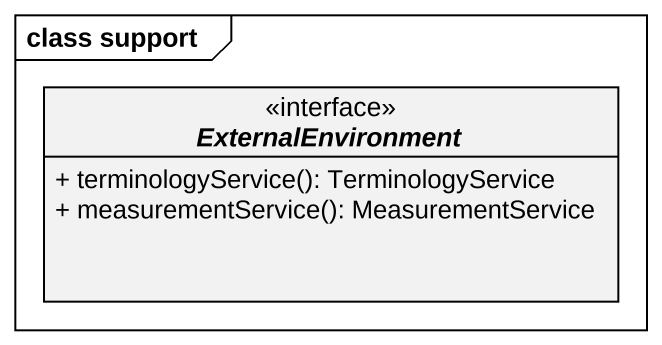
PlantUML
@startuml
mainframe class support
hide circle
hide empty members
skinparam classAttributeIconSize 0
interface ExternalEnvironment <<interface>> {
  + terminologyService(): TerminologyService
  + measurementService(): MeasurementService
}
@enduml
